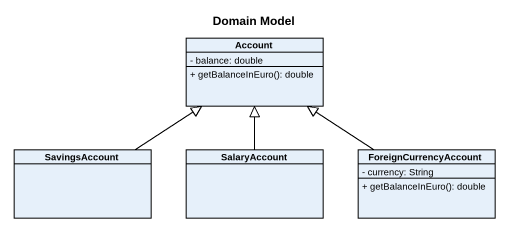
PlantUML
@startuml
title Domain Model
hide circle
hide empty members
skinparam classAttributeIconSize 0
class Account {
  - balance: double
  + getBalanceInEuro(): double
}
class SavingsAccount
class SalaryAccount
class ForeignCurrencyAccount {
  - currency: String
  + getBalanceInEuro(): double
}
SavingsAccount -up-|> Account
SalaryAccount -up-|> Account
ForeignCurrencyAccount -up-|> Account
@enduml
